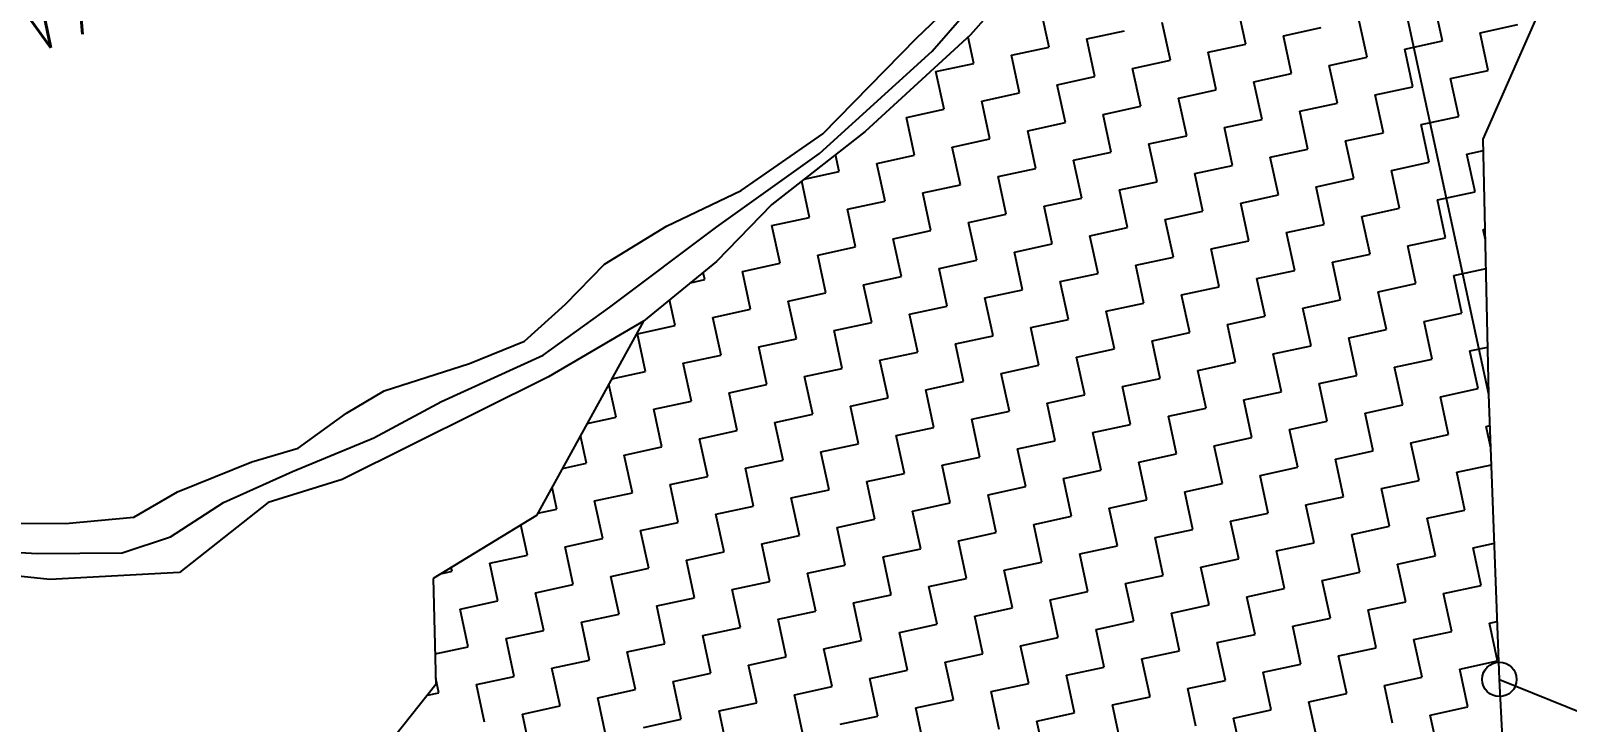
# Model space of a CAD drawing. Header units: metres. Extents: x 328584 to 331613, y 1804654 to 1807240.
# Drawn here: x 329375.6 to 329746.1, y 1806115.2 to 1806281.8 of the extents above; entities that cross this region are included whole.
import ezdxf

# ---------------------------------------------------------------- set-up
doc = ezdxf.new("R2010")
doc.units = ezdxf.units.M
doc.linetypes.add('DASHDOT', pattern=[25.4, 12.7, -6.35, 0, -6.35])
for name, color, linetype in [('POLY_HATCH', 12, 'Continuous'), ('POLY_PARCEL', 6, 'Continuous'), ('POLY_WATER', 4, 'Continuous'), ('TEXT_MAPOUT', 7, 'Continuous'), ('V_BOUND_STREAM_LINE', 7, 'DASHDOT')]:
    doc.layers.add(name, color=color, linetype=linetype)
doc.styles.get("Standard").update_dxf_attribs({"font": 'simplex.shx'})

msp = doc.modelspace()

# ---------------------------------------------------------------- linework, layer by layer
msp.add_circle((329729.76, 1806125.49), 4.16)
at = {"layer": 'POLY_HATCH'}
for p, q in [((329625.3, 1806307.35), (329602.24, 1806280.78)), ((329725.84, 1806255.69), (329745.87, 1806301.16)), ((329602.24, 1806280.78), (329576.78, 1806257.5)), ((329576.78, 1806257.5), (329554.31, 1806239.94)), ((329727.25, 1806194.12), (329725.84, 1806255.69)), ((329554.31, 1806239.94), (329540.98, 1806226.21)), ((329540.98, 1806226.21), (329523.34, 1806211.82)), ((329523.34, 1806211.82), (329497.57, 1806165.01)), ((329729.76, 1806125.49), (329727.25, 1806194.12)), ((329497.57, 1806165.01), (329472.64, 1806149.82)), ((329472.64, 1806149.82), (329473.27, 1806124.23)), ((329473.27, 1806124.23), (329452.05, 1806097.59)), ((329736.43, 1806003.44), (329729.76, 1806125.49))]:
    msp.add_line(p, q, dxfattribs=at)
at = {"layer": 'POLY_HATCH', "linetype": 'Continuous'}
for p, q in [((329668.59, 1806278.6), (329666.62, 1806287.7)), ((329716.02, 1806279.35), (329714.05, 1806288.44)), ((329621.16, 1806277.86), (329619.19, 1806286.95)), ((329650.41, 1806274.67), (329648.44, 1806283.76)), ((329697.83, 1806275.41), (329695.87, 1806284.5)), ((329602.98, 1806273.93), (329601.62, 1806280.21)), ((329630.25, 1806279.83), (329639.35, 1806281.79)), ((329632.22, 1806270.73), (329630.25, 1806279.83)), ((329677.68, 1806280.57), (329686.78, 1806282.54)), ((329679.65, 1806271.48), (329677.68, 1806280.57)), ((329725.11, 1806281.31), (329734.21, 1806283.28)), ((329727.08, 1806272.22), (329725.11, 1806281.31)), ((329612.07, 1806275.89), (329621.16, 1806277.86)), ((329659.5, 1806276.64), (329668.59, 1806278.6)), ((329661.46, 1806267.54), (329659.5, 1806276.64)), ((329706.93, 1806277.38), (329716.02, 1806279.35)), ((329708.89, 1806268.29), (329706.93, 1806277.38)), ((329593.88, 1806271.96), (329602.98, 1806273.93)), ((329614.04, 1806266.8), (329612.07, 1806275.89)), ((329641.31, 1806272.7), (329650.41, 1806274.67)), ((329643.28, 1806263.61), (329641.31, 1806272.7)), ((329688.74, 1806273.44), (329697.83, 1806275.41)), ((329690.71, 1806264.35), (329688.74, 1806273.44)), ((329595.85, 1806262.87), (329593.88, 1806271.96)), ((329623.13, 1806268.77), (329632.22, 1806270.73)), ((329625.09, 1806259.67), (329623.13, 1806268.77)), ((329670.56, 1806269.51), (329679.65, 1806271.48)), ((329672.52, 1806260.42), (329670.56, 1806269.51)), ((329717.99, 1806270.25), (329727.08, 1806272.22)), ((329719.95, 1806261.16), (329717.99, 1806270.25)), ((329604.94, 1806264.83), (329614.04, 1806266.8)), ((329652.37, 1806265.58), (329661.46, 1806267.54)), ((329654.34, 1806256.48), (329652.37, 1806265.58)), ((329699.8, 1806266.32), (329708.89, 1806268.29)), ((329701.77, 1806257.23), (329699.8, 1806266.32)), ((329586.76, 1806260.9), (329595.85, 1806262.87)), ((329606.91, 1806255.74), (329604.94, 1806264.83)), ((329634.19, 1806261.64), (329643.28, 1806263.61)), ((329636.15, 1806252.55), (329634.19, 1806261.64)), ((329681.62, 1806262.38), (329690.71, 1806264.35)), ((329683.58, 1806253.29), (329681.62, 1806262.38)), ((329729.05, 1806263.13), (329729.12, 1806263.14)), ((329729.07, 1806263.02), (329729.05, 1806263.13)), ((329588.72, 1806251.81), (329586.76, 1806260.9)), ((329616, 1806257.71), (329625.09, 1806259.67)), ((329617.97, 1806248.62), (329616, 1806257.71)), ((329663.43, 1806258.45), (329672.52, 1806260.42)), ((329665.4, 1806249.36), (329663.43, 1806258.45)), ((329710.86, 1806259.19), (329719.95, 1806261.16)), ((329712.83, 1806250.1), (329710.86, 1806259.19)), ((329597.82, 1806253.77), (329606.91, 1806255.74)), ((329645.25, 1806254.52), (329654.34, 1806256.48)), ((329647.21, 1806245.42), (329645.25, 1806254.52)), ((329692.68, 1806255.26), (329701.77, 1806257.23)), ((329694.64, 1806246.17), (329692.68, 1806255.26)), ((329570.54, 1806247.87), (329569.66, 1806251.94)), ((329579.63, 1806249.84), (329588.72, 1806251.81)), ((329599.78, 1806244.68), (329597.82, 1806253.77)), ((329627.06, 1806250.58), (329636.15, 1806252.55)), ((329629.03, 1806241.49), (329627.06, 1806250.58)), ((329674.49, 1806251.32), (329683.58, 1806253.29)), ((329676.46, 1806242.23), (329674.49, 1806251.32)), ((329721.92, 1806252.07), (329725.91, 1806252.93)), ((329723.89, 1806242.98), (329721.92, 1806252.07)), ((329562.13, 1806246.05), (329570.54, 1806247.87)), ((329581.6, 1806240.75), (329579.63, 1806249.84)), ((329608.88, 1806246.65), (329617.97, 1806248.62)), ((329610.84, 1806237.56), (329608.88, 1806246.65)), ((329656.31, 1806247.39), (329665.4, 1806249.36)), ((329658.27, 1806238.3), (329656.31, 1806247.39)), ((329703.74, 1806248.13), (329712.83, 1806250.1)), ((329705.7, 1806239.04), (329703.74, 1806248.13)), ((329563.41, 1806236.81), (329561.52, 1806245.58)), ((329590.69, 1806242.71), (329599.78, 1806244.68)), ((329638.12, 1806243.46), (329647.21, 1806245.42)), ((329640.09, 1806234.36), (329638.12, 1806243.46)), ((329685.55, 1806244.2), (329694.64, 1806246.17)), ((329687.52, 1806235.11), (329685.55, 1806244.2)), ((329714.8, 1806241.01), (329723.89, 1806242.98)), ((329572.51, 1806238.78), (329581.6, 1806240.75)), ((329592.66, 1806233.62), (329590.69, 1806242.71)), ((329619.94, 1806239.52), (329629.03, 1806241.49)), ((329621.9, 1806230.43), (329619.94, 1806239.52)), ((329667.37, 1806240.27), (329676.46, 1806242.23)), ((329669.33, 1806231.17), (329667.37, 1806240.27)), ((329716.76, 1806231.92), (329714.8, 1806241.01)), ((329554.32, 1806234.85), (329563.41, 1806236.81)), ((329574.47, 1806229.69), (329572.51, 1806238.78)), ((329601.75, 1806235.59), (329610.84, 1806237.56)), ((329603.72, 1806226.5), (329601.75, 1806235.59)), ((329649.18, 1806236.33), (329658.27, 1806238.3)), ((329651.15, 1806227.24), (329649.18, 1806236.33)), ((329696.61, 1806237.07), (329705.7, 1806239.04)), ((329698.58, 1806227.98), (329696.61, 1806237.07)), ((329556.29, 1806225.75), (329554.32, 1806234.85)), ((329583.57, 1806231.65), (329592.66, 1806233.62)), ((329585.53, 1806222.56), (329583.57, 1806231.65)), ((329631, 1806232.4), (329640.09, 1806234.36)), ((329632.96, 1806223.3), (329631, 1806232.4)), ((329678.43, 1806233.14), (329687.52, 1806235.11)), ((329680.39, 1806224.05), (329678.43, 1806233.14)), ((329707.67, 1806229.95), (329716.76, 1806231.92)), ((329725.86, 1806233.88), (329726.34, 1806233.99)), ((329726.4, 1806231.37), (329725.86, 1806233.88)), ((329565.38, 1806227.72), (329574.47, 1806229.69)), ((329612.81, 1806228.46), (329621.9, 1806230.43)), ((329614.78, 1806219.37), (329612.81, 1806228.46)), ((329660.24, 1806229.21), (329669.33, 1806231.17)), ((329662.21, 1806220.11), (329660.24, 1806229.21)), ((329689.49, 1806226.01), (329698.58, 1806227.98)), ((329709.64, 1806220.86), (329707.67, 1806229.95)), ((329547.2, 1806223.79), (329556.29, 1806225.75)), ((329567.35, 1806218.63), (329565.38, 1806227.72)), ((329594.63, 1806224.53), (329603.72, 1806226.5)), ((329596.59, 1806215.44), (329594.63, 1806224.53)), ((329642.06, 1806225.27), (329651.15, 1806227.24)), ((329644.02, 1806216.18), (329642.06, 1806225.27)), ((329691.45, 1806216.92), (329689.49, 1806226.01)), ((329718.73, 1806222.82), (329726.56, 1806224.52)), ((329534.69, 1806221.08), (329538.1, 1806221.82)), ((329538.1, 1806221.82), (329537.73, 1806223.56)), ((329549.16, 1806214.69), (329547.2, 1806223.79)), ((329576.44, 1806220.6), (329585.53, 1806222.56)), ((329578.41, 1806211.5), (329576.44, 1806220.6)), ((329623.87, 1806221.34), (329632.96, 1806223.3)), ((329625.84, 1806212.25), (329623.87, 1806221.34)), ((329671.3, 1806222.08), (329680.39, 1806224.05)), ((329673.27, 1806212.99), (329671.3, 1806222.08)), ((329700.54, 1806218.89), (329709.64, 1806220.86)), ((329720.7, 1806213.73), (329718.73, 1806222.82)), ((329530.98, 1806210.76), (329529.64, 1806216.96)), ((329558.26, 1806216.66), (329567.35, 1806218.63)), ((329605.69, 1806217.4), (329614.78, 1806219.37)), ((329607.65, 1806208.31), (329605.69, 1806217.4)), ((329653.11, 1806218.15), (329662.21, 1806220.11)), ((329655.08, 1806209.05), (329653.11, 1806218.15)), ((329682.36, 1806214.95), (329691.45, 1806216.92)), ((329702.51, 1806209.8), (329700.54, 1806218.89)), ((329540.07, 1806212.73), (329549.16, 1806214.69)), ((329560.22, 1806207.57), (329558.26, 1806216.66)), ((329587.5, 1806213.47), (329596.59, 1806215.44)), ((329589.47, 1806204.38), (329587.5, 1806213.47)), ((329634.93, 1806214.21), (329644.02, 1806216.18)), ((329636.9, 1806205.12), (329634.93, 1806214.21)), ((329684.33, 1806205.86), (329682.36, 1806214.95)), ((329711.6, 1806211.76), (329720.7, 1806213.73)), ((329521.89, 1806208.79), (329530.98, 1806210.76)), ((329542.04, 1806203.63), (329540.07, 1806212.73)), ((329569.32, 1806209.54), (329578.41, 1806211.5)), ((329571.28, 1806200.44), (329569.32, 1806209.54)), ((329616.74, 1806210.28), (329625.84, 1806212.25)), ((329618.71, 1806201.19), (329616.74, 1806210.28)), ((329664.17, 1806211.02), (329673.27, 1806212.99)), ((329666.14, 1806201.93), (329664.17, 1806211.02)), ((329693.42, 1806207.83), (329702.51, 1806209.8)), ((329713.57, 1806202.67), (329711.6, 1806211.76)), ((329523.85, 1806199.7), (329521.89, 1806208.79)), ((329551.13, 1806205.6), (329560.22, 1806207.57)), ((329598.56, 1806206.34), (329607.65, 1806208.31)), ((329600.53, 1806197.25), (329598.56, 1806206.34)), ((329645.99, 1806207.09), (329655.08, 1806209.05)), ((329647.96, 1806197.99), (329645.99, 1806207.09)), ((329675.23, 1806203.9), (329684.33, 1806205.86)), ((329695.39, 1806198.74), (329693.42, 1806207.83)), ((329532.95, 1806201.67), (329542.04, 1806203.63)), ((329553.1, 1806196.51), (329551.13, 1806205.6)), ((329580.37, 1806202.41), (329589.47, 1806204.38)), ((329582.34, 1806193.32), (329580.37, 1806202.41)), ((329627.8, 1806203.15), (329636.9, 1806205.12)), ((329629.77, 1806194.06), (329627.8, 1806203.15)), ((329677.2, 1806194.8), (329675.23, 1806203.9)), ((329704.48, 1806200.7), (329713.57, 1806202.67)), ((329722.66, 1806204.64), (329726.99, 1806205.57)), ((329724.63, 1806195.55), (329722.66, 1806204.64)), ((329515.69, 1806197.94), (329523.85, 1806199.7)), ((329534.91, 1806192.57), (329532.95, 1806201.67)), ((329562.19, 1806198.48), (329571.28, 1806200.44)), ((329564.16, 1806189.38), (329562.19, 1806198.48)), ((329609.62, 1806199.22), (329618.71, 1806201.19)), ((329611.59, 1806190.13), (329609.62, 1806199.22)), ((329657.05, 1806199.96), (329666.14, 1806201.93)), ((329659.02, 1806190.87), (329657.05, 1806199.96)), ((329686.29, 1806196.77), (329695.39, 1806198.74)), ((329706.45, 1806191.61), (329704.48, 1806200.7)), ((329516.73, 1806188.64), (329514.99, 1806196.66)), ((329544, 1806194.54), (329553.1, 1806196.51)), ((329591.43, 1806195.28), (329600.53, 1806197.25)), ((329593.4, 1806186.19), (329591.43, 1806195.28)), ((329638.86, 1806196.03), (329647.96, 1806197.99)), ((329640.83, 1806186.93), (329638.86, 1806196.03)), ((329668.11, 1806192.84), (329677.2, 1806194.8)), ((329688.26, 1806187.68), (329686.29, 1806196.77)), ((329715.54, 1806193.58), (329724.63, 1806195.55)), ((329525.82, 1806190.61), (329534.91, 1806192.57)), ((329545.97, 1806185.45), (329544, 1806194.54)), ((329573.25, 1806191.35), (329582.34, 1806193.32)), ((329575.22, 1806182.26), (329573.25, 1806191.35)), ((329620.68, 1806192.09), (329629.77, 1806194.06)), ((329622.65, 1806183), (329620.68, 1806192.09)), ((329670.08, 1806183.74), (329668.11, 1806192.84)), ((329697.35, 1806189.64), (329706.45, 1806191.61)), ((329717.51, 1806184.49), (329715.54, 1806193.58)), ((329509.74, 1806187.13), (329516.73, 1806188.64)), ((329527.79, 1806181.52), (329525.82, 1806190.61)), ((329555.06, 1806187.42), (329564.16, 1806189.38)), ((329557.03, 1806178.32), (329555.06, 1806187.42)), ((329602.49, 1806188.16), (329611.59, 1806190.13)), ((329604.46, 1806179.07), (329602.49, 1806188.16)), ((329649.92, 1806188.9), (329659.02, 1806190.87)), ((329651.89, 1806179.81), (329649.92, 1806188.9)), ((329679.17, 1806185.71), (329688.26, 1806187.68)), ((329699.32, 1806180.55), (329697.35, 1806189.64)), ((329509.6, 1806177.58), (329508.16, 1806184.25)), ((329536.88, 1806183.48), (329545.97, 1806185.45)), ((329538.85, 1806174.39), (329536.88, 1806183.48)), ((329584.31, 1806184.23), (329593.4, 1806186.19)), ((329586.28, 1806175.13), (329584.31, 1806184.23)), ((329631.74, 1806184.97), (329640.83, 1806186.93)), ((329633.71, 1806175.88), (329631.74, 1806184.97)), ((329660.98, 1806181.78), (329670.08, 1806183.74)), ((329681.14, 1806176.62), (329679.17, 1806185.71)), ((329708.41, 1806182.52), (329717.51, 1806184.49)), ((329726.6, 1806186.45), (329727.52, 1806186.65)), ((329727.72, 1806181.27), (329726.6, 1806186.45)), ((329518.69, 1806179.55), (329527.79, 1806181.52)), ((329566.12, 1806180.29), (329575.22, 1806182.26)), ((329568.09, 1806171.2), (329566.12, 1806180.29)), ((329613.55, 1806181.03), (329622.65, 1806183)), ((329615.52, 1806171.94), (329613.55, 1806181.03)), ((329642.8, 1806177.84), (329651.89, 1806179.81)), ((329662.95, 1806172.68), (329660.98, 1806181.78)), ((329690.23, 1806178.58), (329699.32, 1806180.55)), ((329710.38, 1806173.43), (329708.41, 1806182.52)), ((329503.79, 1806176.32), (329509.6, 1806177.58)), ((329520.66, 1806170.46), (329518.69, 1806179.55)), ((329547.94, 1806176.36), (329557.03, 1806178.32)), ((329549.91, 1806167.26), (329547.94, 1806176.36)), ((329595.37, 1806177.1), (329604.46, 1806179.07)), ((329597.34, 1806168.01), (329595.37, 1806177.1)), ((329644.77, 1806168.75), (329642.8, 1806177.84)), ((329672.04, 1806174.65), (329681.14, 1806176.62)), ((329692.19, 1806169.49), (329690.23, 1806178.58)), ((329719.47, 1806175.39), (329727.87, 1806177.21)), ((329529.75, 1806172.42), (329538.85, 1806174.39)), ((329531.72, 1806163.33), (329529.75, 1806172.42)), ((329577.18, 1806173.17), (329586.28, 1806175.13)), ((329579.15, 1806164.07), (329577.18, 1806173.17)), ((329624.61, 1806173.91), (329633.71, 1806175.88)), ((329626.58, 1806164.82), (329624.61, 1806173.91)), ((329653.86, 1806170.72), (329662.95, 1806172.68)), ((329674.01, 1806165.56), (329672.04, 1806174.65)), ((329701.29, 1806171.46), (329710.38, 1806173.43)), ((329721.44, 1806166.3), (329719.47, 1806175.39)), ((329502.48, 1806166.52), (329501.33, 1806171.84)), ((329511.57, 1806168.49), (329520.66, 1806170.46)), ((329559, 1806169.23), (329568.09, 1806171.2)), ((329560.97, 1806160.14), (329559, 1806169.23)), ((329606.43, 1806169.97), (329615.52, 1806171.94)), ((329608.39, 1806160.88), (329606.43, 1806169.97)), ((329635.67, 1806166.78), (329644.77, 1806168.75)), ((329655.82, 1806161.62), (329653.86, 1806170.72)), ((329683.1, 1806167.53), (329692.19, 1806169.49)), ((329703.25, 1806162.37), (329701.29, 1806171.46)), ((329497.84, 1806165.52), (329502.48, 1806166.52)), ((329513.54, 1806159.4), (329511.57, 1806168.49)), ((329540.81, 1806165.3), (329549.91, 1806167.26)), ((329542.78, 1806156.2), (329540.81, 1806165.3)), ((329588.24, 1806166.04), (329597.34, 1806168.01)), ((329590.21, 1806156.95), (329588.24, 1806166.04)), ((329637.64, 1806157.69), (329635.67, 1806166.78)), ((329664.92, 1806163.59), (329674.01, 1806165.56)), ((329685.07, 1806158.43), (329683.1, 1806167.53)), ((329712.35, 1806164.33), (329721.44, 1806166.3)), ((329495.35, 1806155.46), (329493.78, 1806162.71)), ((329522.63, 1806161.36), (329531.72, 1806163.33)), ((329524.6, 1806152.27), (329522.63, 1806161.36)), ((329570.06, 1806162.11), (329579.15, 1806164.07)), ((329572.02, 1806153.01), (329570.06, 1806162.11)), ((329617.49, 1806162.85), (329626.58, 1806164.82)), ((329619.45, 1806153.76), (329617.49, 1806162.85)), ((329646.73, 1806159.66), (329655.82, 1806161.62)), ((329666.88, 1806154.5), (329664.92, 1806163.59)), ((329694.16, 1806160.4), (329703.25, 1806162.37)), ((329714.31, 1806155.24), (329712.35, 1806164.33)), ((329504.44, 1806157.43), (329513.54, 1806159.4)), ((329551.87, 1806158.17), (329560.97, 1806160.14)), ((329553.84, 1806149.08), (329551.87, 1806158.17)), ((329599.3, 1806158.91), (329608.39, 1806160.88)), ((329601.27, 1806149.82), (329599.3, 1806158.91)), ((329628.55, 1806155.72), (329637.64, 1806157.69)), ((329648.7, 1806150.56), (329646.73, 1806159.66)), ((329675.98, 1806156.47), (329685.07, 1806158.43)), ((329696.13, 1806151.31), (329694.16, 1806160.4)), ((329723.41, 1806157.21), (329728.56, 1806158.32)), ((329486.26, 1806153.5), (329495.35, 1806155.46)), ((329506.41, 1806148.34), (329504.44, 1806157.43)), ((329533.69, 1806154.24), (329542.78, 1806156.2)), ((329535.65, 1806145.15), (329533.69, 1806154.24)), ((329581.12, 1806154.98), (329590.21, 1806156.95)), ((329583.08, 1806145.89), (329581.12, 1806154.98)), ((329630.51, 1806146.63), (329628.55, 1806155.72)), ((329657.79, 1806152.53), (329666.88, 1806154.5)), ((329677.94, 1806147.37), (329675.98, 1806156.47)), ((329705.22, 1806153.27), (329714.31, 1806155.24)), ((329725.37, 1806148.12), (329723.41, 1806157.21)), ((329474.49, 1806150.95), (329477.17, 1806151.53)), ((329477.17, 1806151.53), (329476.96, 1806152.46)), ((329488.23, 1806144.4), (329486.26, 1806153.5)), ((329515.5, 1806150.3), (329524.6, 1806152.27)), ((329517.47, 1806141.21), (329515.5, 1806150.3)), ((329562.93, 1806151.05), (329572.02, 1806153.01)), ((329564.9, 1806141.95), (329562.93, 1806151.05)), ((329610.36, 1806151.79), (329619.45, 1806153.76)), ((329612.33, 1806142.7), (329610.36, 1806151.79)), ((329639.61, 1806148.6), (329648.7, 1806150.56)), ((329659.76, 1806143.44), (329657.79, 1806152.53)), ((329687.04, 1806149.34), (329696.13, 1806151.31)), ((329707.19, 1806144.18), (329705.22, 1806153.27)), ((329497.32, 1806146.37), (329506.41, 1806148.34)), ((329544.75, 1806147.11), (329553.84, 1806149.08)), ((329546.71, 1806138.02), (329544.75, 1806147.11)), ((329592.18, 1806147.85), (329601.27, 1806149.82)), ((329594.14, 1806138.76), (329592.18, 1806147.85)), ((329621.42, 1806144.66), (329630.51, 1806146.63)), ((329641.57, 1806139.51), (329639.61, 1806148.6)), ((329668.85, 1806145.41), (329677.94, 1806147.37)), ((329689, 1806140.25), (329687.04, 1806149.34)), ((329716.28, 1806146.15), (329725.37, 1806148.12)), ((329479.13, 1806142.44), (329488.23, 1806144.4)), ((329499.28, 1806137.28), (329497.32, 1806146.37)), ((329526.56, 1806143.18), (329535.65, 1806145.15)), ((329528.53, 1806134.09), (329526.56, 1806143.18)), ((329573.99, 1806143.92), (329583.08, 1806145.89)), ((329575.96, 1806134.83), (329573.99, 1806143.92)), ((329623.39, 1806135.57), (329621.42, 1806144.66)), ((329650.67, 1806141.47), (329659.76, 1806143.44)), ((329670.82, 1806136.31), (329668.85, 1806145.41)), ((329698.1, 1806142.21), (329707.19, 1806144.18)), ((329718.25, 1806137.06), (329716.28, 1806146.15)), ((329481.1, 1806133.34), (329479.13, 1806142.44)), ((329508.38, 1806139.24), (329517.47, 1806141.21)), ((329510.34, 1806130.15), (329508.38, 1806139.24)), ((329555.81, 1806139.99), (329564.9, 1806141.95)), ((329557.77, 1806130.89), (329555.81, 1806139.99)), ((329603.24, 1806140.73), (329612.33, 1806142.7)), ((329605.2, 1806131.64), (329603.24, 1806140.73)), ((329632.48, 1806137.54), (329641.57, 1806139.51)), ((329652.63, 1806132.38), (329650.67, 1806141.47)), ((329679.91, 1806138.28), (329689, 1806140.25)), ((329700.06, 1806133.12), (329698.1, 1806142.21)), ((329727.34, 1806139.02), (329729.25, 1806139.44)), ((329729.31, 1806129.93), (329727.34, 1806139.02)), ((329490.19, 1806135.31), (329499.28, 1806137.28)), ((329492.16, 1806126.22), (329490.19, 1806135.31)), ((329537.62, 1806136.05), (329546.71, 1806138.02)), ((329539.59, 1806126.96), (329537.62, 1806136.05)), ((329585.05, 1806136.8), (329594.14, 1806138.76)), ((329587.02, 1806127.7), (329585.05, 1806136.8)), ((329614.3, 1806133.6), (329623.39, 1806135.57)), ((329634.45, 1806128.45), (329632.48, 1806137.54)), ((329661.73, 1806134.35), (329670.82, 1806136.31)), ((329681.88, 1806129.19), (329679.91, 1806138.28)), ((329709.16, 1806135.09), (329718.25, 1806137.06)), ((329473.09, 1806131.61), (329481.1, 1806133.34)), ((329519.44, 1806132.12), (329528.53, 1806134.09)), ((329521.4, 1806123.03), (329519.44, 1806132.12)), ((329566.87, 1806132.86), (329575.96, 1806134.83)), ((329568.83, 1806123.77), (329566.87, 1806132.86)), ((329596.11, 1806129.67), (329605.2, 1806131.64)), ((329616.26, 1806124.51), (329614.3, 1806133.6)), ((329643.54, 1806130.41), (329652.63, 1806132.38)), ((329663.69, 1806125.25), (329661.73, 1806134.35)), ((329690.97, 1806131.16), (329700.06, 1806133.12)), ((329711.12, 1806126), (329709.16, 1806135.09)), ((329501.25, 1806128.18), (329510.34, 1806130.15)), ((329503.22, 1806119.09), (329501.25, 1806128.18)), ((329548.68, 1806128.93), (329557.77, 1806130.89)), ((329550.65, 1806119.83), (329548.68, 1806128.93)), ((329598.08, 1806120.58), (329596.11, 1806129.67)), ((329625.36, 1806126.48), (329634.45, 1806128.45)), ((329645.51, 1806121.32), (329643.54, 1806130.41)), ((329672.79, 1806127.22), (329681.88, 1806129.19)), ((329692.94, 1806122.06), (329690.97, 1806131.16)), ((329720.21, 1806127.96), (329729.31, 1806129.93)), ((329722.18, 1806118.87), (329720.21, 1806127.96)), ((329473.97, 1806122.28), (329473.24, 1806125.7)), ((329483.07, 1806124.25), (329492.16, 1806126.22)), ((329485.03, 1806115.16), (329483.07, 1806124.25)), ((329530.5, 1806124.99), (329539.59, 1806126.96)), ((329532.46, 1806115.9), (329530.5, 1806124.99)), ((329577.93, 1806125.74), (329587.02, 1806127.7)), ((329579.89, 1806116.64), (329577.93, 1806125.74)), ((329607.17, 1806122.54), (329616.26, 1806124.51)), ((329627.32, 1806117.39), (329625.36, 1806126.48)), ((329654.6, 1806123.29), (329663.69, 1806125.25)), ((329674.75, 1806118.13), (329672.79, 1806127.22)), ((329702.03, 1806124.03), (329711.12, 1806126)), ((329471.25, 1806121.69), (329473.97, 1806122.28)), ((329512.31, 1806121.06), (329521.4, 1806123.03)), ((329514.28, 1806111.97), (329512.31, 1806121.06)), ((329559.74, 1806121.8), (329568.83, 1806123.77)), ((329561.71, 1806112.71), (329559.74, 1806121.8)), ((329588.99, 1806118.61), (329598.08, 1806120.58)), ((329609.14, 1806113.45), (329607.17, 1806122.54)), ((329636.42, 1806119.35), (329645.51, 1806121.32)), ((329656.57, 1806114.19), (329654.6, 1806123.29)), ((329683.84, 1806120.1), (329692.94, 1806122.06)), ((329704, 1806114.94), (329702.03, 1806124.03)), ((329494.13, 1806117.13), (329503.22, 1806119.09)), ((329496.09, 1806108.03), (329494.13, 1806117.13)), ((329541.56, 1806117.87), (329550.65, 1806119.83)), ((329543.52, 1806108.78), (329541.56, 1806117.87)), ((329590.95, 1806109.52), (329588.99, 1806118.61)), ((329618.23, 1806115.42), (329627.32, 1806117.39)), ((329638.38, 1806110.26), (329636.42, 1806119.35)), ((329665.66, 1806116.16), (329674.75, 1806118.13)), ((329685.81, 1806111), (329683.84, 1806120.1)), ((329713.09, 1806116.9), (329722.18, 1806118.87)), ((329715.06, 1806107.81), (329713.09, 1806116.9)), ((329523.37, 1806113.93), (329532.46, 1806115.9)), ((329570.8, 1806114.68), (329579.89, 1806116.64)), ((329620.2, 1806106.33), (329618.23, 1806115.42)), ((329667.63, 1806107.07), (329665.66, 1806116.16))]:
    msp.add_line(p, q, dxfattribs=at)
at = {"layer": 'POLY_PARCEL'}
for p, q in [((329727.25, 1806194.12), (329684.67, 1806390.85)), ((329729.76, 1806125.49), (329727.25, 1806194.12)), ((329736.43, 1806003.44), (329729.76, 1806125.49)), ((329729.76, 1806125.49), (329754.06, 1806115.68))]:
    msp.add_line(p, q, dxfattribs=at)
at = {"layer": 'POLY_WATER'}
for p, q in [((329625.3, 1806307.35), (329602.24, 1806280.78)), ((329589.16, 1806280.02), (329606.37, 1806296.43)), ((329566.61, 1806256.94), (329589.16, 1806280.02)), ((329602.24, 1806280.78), (329576.78, 1806257.5)), ((329546.93, 1806243.27), (329566.61, 1806256.94)), ((329576.78, 1806257.5), (329554.31, 1806239.94)), ((329528.87, 1806234.7), (329546.93, 1806243.27)), ((329554.31, 1806239.94), (329540.98, 1806226.21)), ((329513.91, 1806225.54), (329528.87, 1806234.7)), ((329504.55, 1806215.9), (329513.91, 1806225.54)), ((329540.98, 1806226.21), (329523.34, 1806211.82)), ((329494.62, 1806206.98), (329504.55, 1806215.9)), ((329523.34, 1806211.82), (329500.4, 1806198.39)), ((329481.39, 1806201.58), (329494.62, 1806206.98)), ((329500.4, 1806198.39), (329450.67, 1806173.67)), ((329460.78, 1806195.01), (329481.39, 1806201.58)), ((329451.76, 1806189.67), (329460.78, 1806195.01)), ((329440.04, 1806181.21), (329451.76, 1806189.67)), ((329428.88, 1806177.95), (329440.04, 1806181.21)), ((329410.96, 1806170.69), (329428.88, 1806177.95)), ((329450.67, 1806173.67), (329432.81, 1806168.11)), ((329400.42, 1806164.6), (329410.96, 1806170.69)), ((329432.81, 1806168.11), (329411.47, 1806151.23)), ((329368.73, 1806163.15), (329383.99, 1806163.07)), ((329383.99, 1806163.07), (329400.42, 1806164.6)), ((329380.21, 1806149.54), (329332.95, 1806154.55)), ((329411.47, 1806151.23), (329380.21, 1806149.54))]:
    msp.add_line(p, q, dxfattribs=at)
at = {"layer": 'V_BOUND_STREAM_LINE', "ltscale": 10}
for p, q in [((329592.93, 1806276.87), (329617.65, 1806305.25)), ((329565.8, 1806252.19), (329592.93, 1806276.87)), ((329541.04, 1806234.51), (329565.8, 1806252.19)), ((329515.2, 1806215.16), (329541.04, 1806234.51)), ((329499.19, 1806203.59), (329515.2, 1806215.16)), ((329474.64, 1806192.44), (329499.19, 1806203.59)), ((329458.34, 1806183.72), (329474.64, 1806192.44)), ((329438.67, 1806175.57), (329458.34, 1806183.72)), ((329422.1, 1806168.1), (329438.67, 1806175.57)), ((329409.28, 1806159.81), (329422.1, 1806168.1)), ((329342.69, 1806157.72), (329377.21, 1806155.79)), ((329397.62, 1806155.99), (329409.28, 1806159.81)), ((329377.21, 1806155.79), (329397.62, 1806155.99))]:
    msp.add_line(p, q, dxfattribs=at)

# ---------------------------------------------------------------- texts
at = {"layer": 'TEXT_MAPOUT'}
msp.add_text('KUNKESHWAR CHI SHIV', height=24.417, rotation=23.6759, dxfattribs=at).set_placement((329223.21, 1806208.73))

doc.saveas('drawing.dxf')
